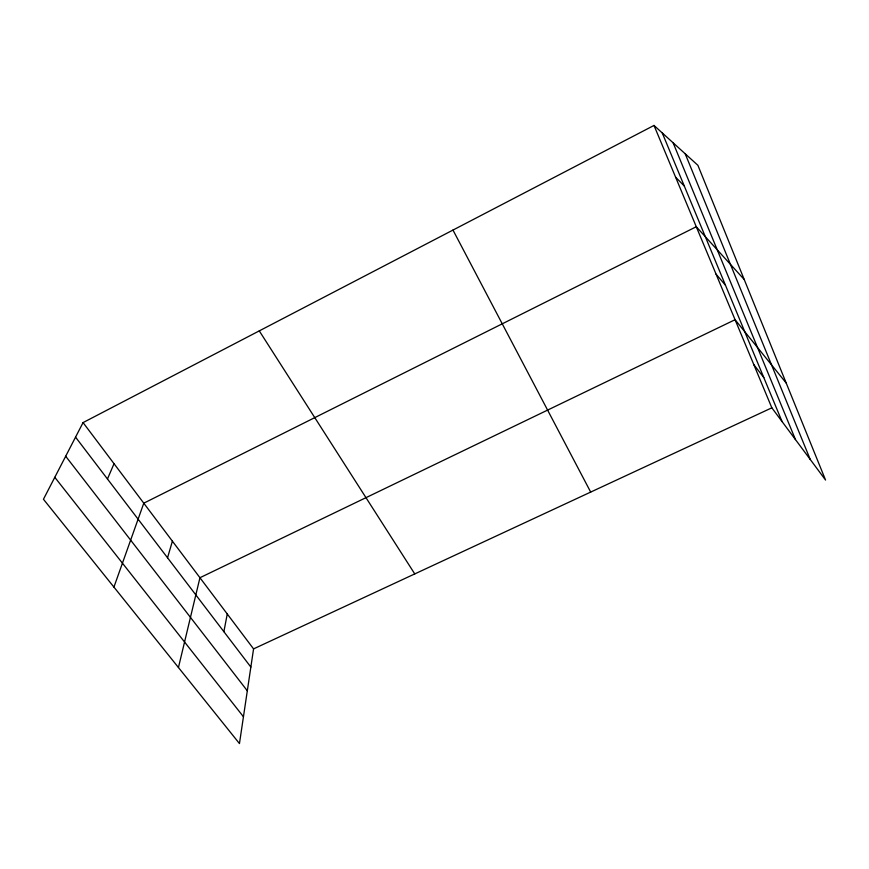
<?xml version="1.0" encoding="UTF-8"?>
<svg xmlns="http://www.w3.org/2000/svg" width="869" height="869" viewBox="0 0 869 869"><rect width="100%" height="100%" fill="white"/><g stroke="black" fill="none" stroke-linecap="round" stroke-linejoin="round"><path stroke-width="1.3" d="M83.066 422.595L253.563 648.893L239.453 743.56L43.45 499.251L83.066 422.595L654.009 125.44L697.905 165.327L825.55 480.046L771.846 407.822L654.009 125.44M223.876 631.687L227.265 613.981M178.449 667.511L199.946 577.722L735.076 319.705L786.217 383.066M167.532 557.779L172.399 541.17M113.926 587.096L143.787 503.184L696.275 226.733L744.233 279.536M107.463 478.993L114.035 463.688M253.563 648.893L771.846 407.822M675.604 177.189L684.261 185.966M716.089 274.191L725.463 285.217M54.79 477.309L243.45 716.751M65.686 456.236L247.317 690.801M753.847 364.676L763.818 377.591M75.549 437.129L250.859 667.077M259.277 330.883L414.763 573.92M452.977 230.068L590.692 492.093M662.243 132.914L782.067 421.574M673.117 142.798L795.472 439.595M685.206 153.791L810.223 459.429"/></g></svg>
